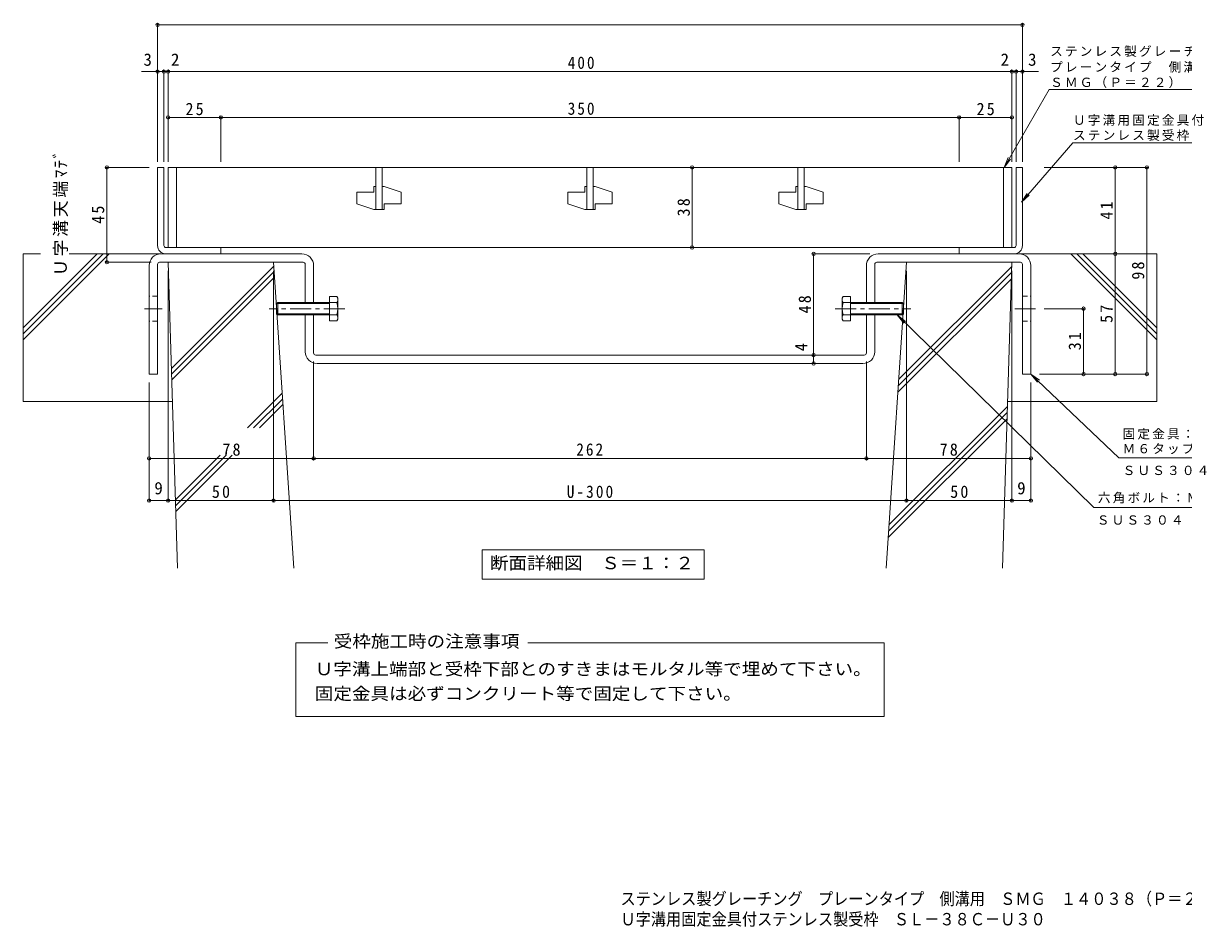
# Model space of a CAD drawing. Units: millimetres, scale not verified. Extents: x -374 to 453, y -387 to 336.
# Drawn here: x -374 to 176, y -387 to 41 of the extents above; entities that cross this region are included whole.
import ezdxf
from ezdxf.enums import TextEntityAlignment as Align

# ---------------------------------------------------------------- set-up
doc = ezdxf.new("R2010")
doc.units = ezdxf.units.MM
doc.header["$LTSCALE"] = 2
doc.header["$PDMODE"] = 32
doc.header["$PDSIZE"] = 1.6
doc.linetypes.add('CHAIN1', pattern=[8, 5, -1, 1, -1])
doc.linetypes.add('DASHED1', pattern=[1.8, 1.2, -0.6])
doc.layers.add('D-0', color=2, linetype='Continuous')
for name, color, linetype, lineweight in [('D-1', 2, 'Continuous', 9), ('D-2', 3, 'Continuous', 9), ('D-4', 7, 'Continuous', 9), ('D-5', 7, 'Continuous', 9), ('D-6', 6, 'Continuous', 9), ('D-8', 3, 'Continuous', 9), ('D-A', 2, 'Continuous', 9)]:
    doc.layers.add(name, color=color, linetype=linetype, lineweight=lineweight)
doc.styles.add('ＭＳ ゴシック', font='')
doc.styles.get('ＭＳ ゴシック').set_extended_font_data('MS Gothic')

msp = doc.modelspace()

# ---------------------------------------------------------------- linework, layer by layer
at = {"layer": 'D-1'}
for p, q in [((-310.816, -63.893), (-310.816, -26.893)), ((-307.816, -26.893), (-310.816, -26.893)), ((-307.816, -63.893), (-307.816, -26.893)), ((96.183, -63.893), (96.183, -26.893)), ((96.183, -26.893), (99.183, -26.893)), ((99.183, -63.893), (99.183, -26.893)), ((-306.816, -64.893), (-280.816, -64.893)), ((-280.816, -67.893), (-280.816, -64.893)), ((95.183, -64.893), (69.183, -64.893)), ((69.183, -67.893), (69.183, -64.893)), ((-306.816, -67.893), (-307.816, -67.893)), ((-280.816, -67.893), (-306.816, -67.893)), ((69.183, -67.893), (95.184, -67.893)), ((95.184, -67.893), (96.184, -67.893))]:
    msp.add_line(p, q, dxfattribs=at)
for centre, radius, start, end in [((-306.816, -63.893), 4, 180, 270), ((-306.816, -63.893), 1, 180, 270), ((95.183, -63.893), 1, 270, 0), ((95.183, -63.893), 4, 270, 0)]:
    msp.add_arc(centre, radius, start, end, dxfattribs=at)
at = {"layer": 'D-2'}
for p, q in [((94.183, -26.893), (-305.816, -26.893)), ((-301.816, -26.893), (-301.816, -64.893)), ((-207.317, -26.893), (-207.317, -46.893)), ((-204.317, -26.893), (-204.317, -46.893)), ((-107.317, -26.893), (-107.317, -46.893)), ((-104.317, -26.893), (-104.317, -46.893)), ((-7.317, -26.893), (-7.317, -46.893)), ((-4.317, -26.893), (-4.317, -46.893)), ((90.184, -26.893), (90.184, -64.893)), ((94.183, -26.893), (94.183, -64.893)), ((-208.317, -35.893), (-208.317, -38.643)), ((-207.317, -35.893), (-208.317, -35.893)), ((-203.317, -35.893), (-204.317, -35.893)), ((-203.317, -35.893), (-195.317, -38.643)), ((-108.317, -35.893), (-108.317, -38.643)), ((-107.317, -35.893), (-108.317, -35.893)), ((-103.317, -35.893), (-104.317, -35.893)), ((-103.317, -35.893), (-95.317, -38.643)), ((-8.317, -35.893), (-8.317, -38.643)), ((-7.317, -35.893), (-8.317, -35.893)), ((-3.317, -35.893), (-4.317, -35.893)), ((-3.317, -35.893), (4.683, -38.643)), ((-216.317, -38.643), (-216.317, -44.143)), ((-216.317, -38.643), (-208.317, -38.643)), ((-195.317, -38.643), (-195.317, -44.143)), ((-116.317, -38.643), (-116.317, -44.143)), ((-116.317, -38.643), (-108.317, -38.643)), ((-95.317, -38.643), (-95.317, -44.143)), ((-16.317, -38.643), (-16.317, -44.143)), ((-16.317, -38.643), (-8.317, -38.643)), ((4.683, -38.643), (4.683, -44.143)), ((-216.317, -44.143), (-208.317, -46.893)), ((-203.317, -46.893), (-208.317, -46.893)), ((-203.317, -44.143), (-203.317, -46.893)), ((-203.317, -44.143), (-195.317, -44.143)), ((-116.317, -44.143), (-108.317, -46.893)), ((-103.317, -46.893), (-108.317, -46.893)), ((-103.317, -44.143), (-103.317, -46.893)), ((-103.317, -44.143), (-95.317, -44.143)), ((-16.317, -44.143), (-8.317, -46.893)), ((-3.317, -46.893), (-8.317, -46.893)), ((-3.317, -44.143), (-3.317, -46.893)), ((-3.317, -44.143), (4.683, -44.143))]:
    msp.add_line(p, q, dxfattribs=at)
msp.add_lwpolyline([(-305.816, -26.893), (-305.816, -64.893), (94.183, -64.893)], dxfattribs=at)
at = {"layer": 'D-4'}
for p, q in [((-310.816, -24.302), (-310.816, 41.28)), ((-310.816, 40.68), (99.183, 40.68)), ((99.183, -24.302), (99.183, 41.28)), ((-306.816, 18.541), (-318.348, 18.541)), ((-307.816, -24.302), (-307.816, 19.141)), ((-305.816, 18.541), (-306.816, 18.541)), ((-305.816, -24.302), (-305.816, 19.141)), ((-305.816, 18.541), (94.184, 18.541)), ((94.184, -24.302), (94.184, 19.141)), ((94.184, 18.541), (95.184, 18.541)), ((95.184, 18.541), (106.716, 18.541)), ((96.184, -24.302), (96.184, 19.141)), ((-280.816, -3.21), (-305.816, -3.21)), ((-280.816, -24.302), (-280.816, -2.609)), ((-280.816, -3.21), (69.183, -3.21)), ((69.183, -24.302), (69.183, -2.609)), ((69.183, -3.21), (94.184, -3.21)), ((-335.416, -26.893), (-314.816, -26.893)), ((-334.816, -26.893), (-334.816, -71.893)), ((-57.43, -64.893), (-57.43, -26.893)), ((158.784, -26.893), (109.436, -26.893)), ((143.184, -26.893), (143.184, -67.893)), ((158.184, -124.893), (158.184, -26.893)), ((-0.416, -67.893), (26.784, -67.893)), ((143.184, -67.893), (143.184, -124.893)), ((-335.416, -71.893), (-313.816, -71.893)), ((-305.816, -185.493), (-305.816, -75.893)), ((-255.816, -185.493), (-255.816, -75.893)), ((44.184, -185.493), (44.184, -75.893)), ((94.184, -185.493), (94.184, -75.893)), ((128.784, -93.893), (109.436, -93.893)), ((128.184, -124.893), (128.184, -93.893)), ((-236.817, -165.493), (-236.817, -118.893)), ((25.184, -165.493), (25.184, -118.893)), ((158.784, -124.893), (107.184, -124.893)), ((-314.816, -185.493), (-314.816, -128.893)), ((103.184, -185.493), (103.184, -128.893)), ((-314.816, -164.893), (-236.817, -164.893)), ((-236.817, -164.893), (25.184, -164.893)), ((25.184, -164.893), (103.184, -164.893)), ((-305.816, -184.893), (-314.816, -184.893)), ((-305.816, -184.893), (-255.816, -184.893)), ((-255.816, -184.893), (44.184, -184.893)), ((44.184, -184.893), (94.184, -184.893)), ((103.184, -184.893), (94.184, -184.893))]:
    msp.add_line(p, q, dxfattribs=at)
msp.add_lwpolyline([(0.184, -119.893), (0.184, -115.893), (0.184, -67.893)], dxfattribs=at)
for p in [(-310.816, 40.68), (99.183, 40.68), (-310.816, 18.541), (-307.816, 18.541), (-305.816, 18.541), (94.184, 18.541), (96.184, 18.541), (99.183, 18.541), (-305.816, -3.21), (-280.816, -3.21), (69.183, -3.21), (94.184, -3.21), (-334.816, -26.893), (-57.43, -26.893), (143.184, -26.893), (158.184, -26.893), (-57.43, -64.893), (-334.816, -71.893), (0.184, -67.893), (143.184, -67.893), (128.184, -93.893), (0.184, -115.893), (0.184, -119.893), (128.184, -124.893), (143.184, -124.893), (158.184, -124.893), (-314.816, -164.893), (-236.817, -164.893), (25.184, -164.893), (103.184, -164.893), (-314.816, -184.893), (-305.816, -184.893), (-255.816, -184.893), (44.184, -184.893), (94.184, -184.893), (103.184, -184.893)]:
    msp.add_point(p, dxfattribs=at)
at = {"layer": 'D-5'}
for p, q in [((90.523, -26.893), (111.809, 9.974)), ((111.809, 9.974), (201.645, 9.974)), ((123.139, -15.283), (98.675, -43.391)), ((123.139, -15.283), (248.426, -15.283)), ((90.523, -26.893), (92.437, -22.274)), ((90.523, -26.893), (93.567, -22.926)), ((98.675, -43.391), (101.437, -39.224)), ((98.675, -43.391), (102.422, -40.081)), ((39.807, -96.893), (42.89, -100.83)), ((103.184, -124.893), (106.32, -128.787)), ((222.651, -164.636), (144.836, -164.636)), ((-156.886, -208.203), (-51.686, -208.203)), ((-156.886, -208.203), (-156.886, -222.203)), ((-51.686, -208.203), (-51.686, -222.203)), ((-156.886, -222.203), (-51.686, -222.203)), ((-245.275, -252.345), (-230.058, -252.345)), ((-245.275, -287.267), (-245.275, -252.345)), ((-135.344, -252.345), (33.642, -252.345)), ((33.642, -252.345), (33.642, -287.267)), ((33.642, -287.267), (-245.275, -287.267))]:
    msp.add_line(p, q, dxfattribs=at)
for points in [[(212.764, -188.247), (132.994, -188.247), (39.807, -96.893), (43.804, -99.898)], [(144.836, -164.636), (103.184, -124.893), (107.221, -127.843)]]:
    msp.add_lwpolyline(points, dxfattribs=at)
at = {"layer": 'D-6'}
for p, q in [((-374.496, -67.894), (-374.496, -137.894)), ((-374.496, -102.951), (-339.439, -67.894)), ((-374.496, -108.608), (-333.782, -67.894)), ((-374.496, -105.78), (-336.611, -67.894)), ((-366.323, -67.894), (-374.496, -67.894)), ((-306.816, -67.894), (-352.726, -67.894)), ((162.864, -108.608), (122.149, -67.893)), ((162.864, -105.779), (124.978, -67.893)), ((162.864, -102.951), (127.806, -67.893)), ((-305.816, -71.893), (-255.816, -71.893)), ((-305.816, -71.893), (-301.285, -216.893)), ((-304.244, -122.221), (-255.698, -73.675)), ((-304.158, -124.964), (-255.521, -76.327)), ((-246.15, -216.893), (-255.816, -71.893)), ((34.517, -216.893), (44.184, -71.893)), ((40.274, -130.532), (94.031, -76.775)), ((40.476, -127.501), (94.122, -73.855)), ((94.184, -71.893), (44.184, -71.893)), ((94.184, -71.893), (89.652, -216.893)), ((-304.072, -127.707), (-255.344, -78.979)), ((40.072, -133.562), (93.94, -79.695)), ((-268.172, -150.443), (-251.679, -133.95)), ((-265.343, -150.443), (-251.502, -136.602)), ((-303.754, -137.894), (-374.496, -137.894)), ((-262.515, -150.443), (-251.326, -139.253)), ((35.884, -196.387), (92.048, -140.223)), ((92.121, -137.893), (162.864, -137.893)), ((35.48, -202.448), (91.866, -146.062)), ((35.682, -199.417), (91.957, -143.142)), ((-302.295, -184.566), (-281.079, -163.35)), ((-302.21, -187.309), (-278.251, -163.35)), ((-302.124, -190.052), (-275.423, -163.35))]:
    msp.add_line(p, q, dxfattribs=at)
msp.add_lwpolyline([(95.184, -67.893), (162.864, -67.893), (162.864, -137.893)], dxfattribs=at)
at = {"layer": 'D-8'}
for p, q in [((-242.417, -67.893), (-309.216, -67.893)), ((30.784, -67.893), (97.584, -67.893)), ((-314.816, -73.493), (-314.816, -124.893)), ((-310.816, -72.893), (-310.816, -124.893)), ((-241.817, -71.893), (-309.816, -71.893)), ((-240.817, -90.893), (-240.817, -72.893)), ((-236.817, -90.893), (-236.817, -73.493)), ((25.184, -90.893), (25.184, -73.493)), ((29.184, -90.893), (29.184, -72.893)), ((30.184, -71.893), (98.184, -71.893)), ((99.184, -72.893), (99.184, -124.893)), ((103.184, -73.493), (103.184, -124.893)), ((-240.817, -114.293), (-240.817, -96.894)), ((-236.817, -114.893), (-236.817, -96.894)), ((25.184, -114.893), (25.184, -96.893)), ((29.184, -114.293), (29.184, -96.893)), ((-235.817, -115.893), (24.184, -115.893)), ((23.584, -119.893), (-235.217, -119.893)), ((-314.816, -124.893), (-310.816, -124.893)), ((99.184, -124.893), (103.184, -124.893))]:
    msp.add_line(p, q, dxfattribs=at)
at = {"layer": 'D-8', "linetype": 'DASHED1'}
for p, q in [((-310.816, -87.893), (-314.816, -87.893)), ((99.184, -87.893), (103.184, -87.893)), ((-236.817, -90.893), (-240.817, -90.893)), ((25.184, -90.893), (29.184, -90.893)), ((-236.817, -96.893), (-240.817, -96.893)), ((25.184, -96.893), (29.184, -96.893)), ((-310.816, -99.893), (-314.816, -99.893)), ((99.184, -99.893), (103.184, -99.893))]:
    msp.add_line(p, q, dxfattribs=at)
at = {"layer": 'D-8', "linetype": 'CHAIN1'}
for p, q in [((-308.667, -93.893), (-317.069, -93.893)), ((95.603, -93.893), (105.436, -93.893))]:
    msp.add_line(p, q, dxfattribs=at)
at = {"layer": 'D-8'}
for centre, radius, start, end in [((-309.216, -73.493), 5.6, 90, 180), ((-242.417, -73.493), 5.6, 359.99998, 89.99998), ((30.784, -73.493), 5.6, 90.00008, 180.00008), ((97.584, -73.493), 5.6, 0.00008, 90.00008), ((-309.816, -72.893), 1, 90, 180), ((-241.817, -72.893), 1, 0, 90), ((30.184, -72.893), 1, 90.00008, 180.00008), ((98.184, -72.893), 1, 0.00008, 90.00008), ((-235.217, -114.293), 5.6, 180, 270), ((-235.817, -114.893), 1, 180, 270), ((23.584, -114.293), 5.6, 270, 0.00008), ((24.184, -114.893), 1, 270, 0.00008)]:
    msp.add_arc(centre, radius, start, end, dxfattribs=at)
at = {"layer": 'D-A'}
for p, q in [((-254.35, -91.435), (-253.808, -90.894)), ((-254.35, -96.352), (-254.35, -91.435)), ((-229.35, -91.435), (-254.35, -91.435)), ((-253.808, -90.894), (-253.808, -96.894)), ((-229.35, -90.894), (-253.808, -90.894)), ((-229.35, -88.12), (-229.35, -99.667)), ((-225.796, -88.12), (-229.35, -88.12)), ((-225.796, -91.007), (-229.35, -91.007)), ((-225.796, -88.12), (-225.35, -88.894)), ((-225.35, -98.894), (-225.35, -88.894)), ((14.164, -88.12), (13.717, -88.893)), ((13.717, -98.893), (13.717, -88.893)), ((14.164, -88.12), (17.717, -88.12)), ((14.164, -91.007), (17.717, -91.007)), ((17.717, -88.12), (17.717, -99.667)), ((17.717, -90.893), (42.175, -90.893)), ((17.717, -91.435), (42.717, -91.435)), ((42.175, -90.893), (42.175, -96.893)), ((42.717, -91.435), (42.175, -90.893)), ((42.717, -96.352), (42.717, -91.435)), ((-254.35, -96.352), (-253.808, -96.894)), ((-229.35, -96.352), (-254.35, -96.352)), ((-229.35, -96.894), (-253.808, -96.894)), ((-225.796, -96.78), (-229.35, -96.78)), ((-225.35, -98.894), (-225.796, -99.667)), ((13.717, -98.893), (14.164, -99.667)), ((14.164, -96.78), (17.717, -96.78)), ((17.717, -96.352), (42.717, -96.352)), ((17.717, -96.893), (42.175, -96.893)), ((42.717, -96.352), (42.175, -96.893)), ((-225.796, -99.667), (-229.35, -99.667)), ((14.164, -99.667), (17.717, -99.667))]:
    msp.add_line(p, q, dxfattribs=at)
at = {"layer": 'D-A', "linetype": 'CHAIN1'}
for p, q in [((-221.989, -93.894), (-257.883, -93.894)), ((10.356, -93.893), (46.25, -93.893))]:
    msp.add_line(p, q, dxfattribs=at)
at = {"layer": 'D-A'}
for centre, radius, start, end in [((-228.747, -89.824), 3.408, 4.38434, 30.00008), ((-228.196, -89.474), 2.848, 327.42453, 358.19139), ((-234.903, -93.894), 9.553, 342.41212, 17.58804), ((17.115, -89.824), 3.408, 150, 175.61575), ((16.563, -89.473), 2.848, 181.80869, 212.57555), ((23.27, -93.893), 9.553, 162.41203, 197.58795), ((-228.196, -98.314), 2.848, 1.80878, 32.57564), ((-228.747, -97.963), 3.408, 330.00009, 355.61583), ((16.563, -98.313), 2.848, 147.42445, 178.19131), ((17.115, -97.963), 3.408, 184.38426, 210)]:
    msp.add_arc(centre, radius, start, end, dxfattribs=at)

# ---------------------------------------------------------------- texts
at = {"layer": 'D-0', "style": 'ＭＳ ゴシック', "width": 0.9}
msp.add_text('Ｕ字溝用固定金具付ステンレス製受枠\u3000ＳＬ－３８Ｃ－Ｕ３０', height=5.865, dxfattribs=at).set_placement((-91.381, -388.097), align=Align.BOTTOM_LEFT)
at = {"layer": 'D-4', "color": 2, "style": 'ＭＳ ゴシック'}
for s, p in [('3', (-317.476, 19.541)), ('2', (-304.448, 19.541)), ('2', (88.815, 19.541)), ('3', (101.844, 19.541)), ('9', (-312.316, -183.693)), ('9', (96.684, -183.693))]:
    msp.add_text(s, height=5.865, dxfattribs=at).set_placement(p, align=Align.BOTTOM_LEFT)
msp.add_text('4', height=5.865, rotation=90, dxfattribs=at).set_placement((-1.016, -114.12), align=Align.BOTTOM_LEFT)
at = {"layer": 'D-4', "color": 2, "char_height": 5.865, "attachment_point": 7, "style": 'ＭＳ ゴシック'}
for s, insert in [('\\T1.27;\\W0.9;400', (-116.381, 19.735)), ('\\T1.27;\\W0.95;25', (-297.566, -2.209)), ('\\T1.27;\\W0.9;350', (-116.381, -2.025)), ('\\T1.27;\\W0.95;25', (77.434, -2.209)), ('\\T1.27;\\W0.95;78', (-280.066, -163.693)), ('\\T1.27;\\W0.9;262', (-112.316, -163.693)), ('\\T1.27;\\W0.95;78', (59.934, -163.693)), ('\\T1.27;\\W0.95;50', (-285.066, -183.693)), ('\\T1.28;\\W0.9;U-300', (-116.816, -183.693)), ('\\T1.27;\\W0.95;50', (64.934, -183.693))]:
    msp.add_mtext(s, dxfattribs=dict(at, insert=insert))
at = {"layer": 'D-4', "color": 2, "char_height": 5.865, "attachment_point": 7, "rotation": 90, "style": 'ＭＳ ゴシック'}
for s, insert in [('\\T1.16;Ｕ字溝天端ﾏﾃﾞ', (-353.198, -78.393)), ('\\T1.27;\\W0.95;38', (-58.43, -50.143)), ('\\T1.27;\\W0.95;41', (141.984, -51.643)), ('\\T1.27;\\W0.95;45', (-336.016, -53.643)), ('\\T1.27;\\W0.95;98', (156.984, -80.143)), ('\\T1.27;\\W0.95;48', (-1.016, -96.143)), ('\\T1.27;\\W0.95;57', (141.984, -100.643)), ('\\T1.27;\\W0.95;31', (126.984, -113.643))]:
    msp.add_mtext(s, dxfattribs=dict(at, insert=insert))
at = {"layer": 'D-5', "color": 2, "style": 'ＭＳ ゴシック'}
for s, width, p in [('断面詳細図\u3000Ｓ＝１：２', 1.1, (-153.286, -219.203)), ('受枠施工時の注意事項', 1.1, (-227.281, -256.314)), ('Ｕ字溝上端部と受枠下部とのすきまはモルタル等で埋めて下さい。', 1.1, (-236.281, -269.455)), ('固定金具は必ずコンクリート等で固定して下さい。', 1.1, (-236.281, -281.115)), ('ステンレス製グレーチング\u3000プレーンタイプ\u3000側溝用\u3000ＳＭＧ\u3000１４０３８（Ｐ＝２２）', 0.9, (-91.381, -378.405))]:
    msp.add_text(s, height=5.865, dxfattribs=dict(at, width=width)).set_placement(p, align=Align.BOTTOM_LEFT)
at = {"layer": 'D-5', "char_height": 4.399, "attachment_point": 7, "style": 'ＭＳ ゴシック'}
for s, insert in [('\\T1.17;ステンレス製グレーチング', (112.29, 25.499)), ('\\T1.17;プレーンタイプ\u3000側溝用', (112.29, 18.006)), ('\\T1.17;ＳＭＧ（Ｐ＝２２）', (112.29, 10.678)), ('\\T1.17;Ｕ字溝用固定金具付', (123.144, -7.181)), ('\\T1.17;ステンレス製受枠ＳＬ－３８Ｃ－Ｕ３０', (123.144, -14.331)), ('\\T1.17;固定金具：ＦＢ４×３２', (146.651, -155.969)), ('\\T1.17;Ｍ６タップ加工付', (146.651, -162.969)), ('\\T1.17;ＳＵＳ３０４', (146.651, -172.857)), ('\\T1.17;六角ボルト：Ｍ６×２５', (134.942, -186.247)), ('\\T1.17;ＳＵＳ３０４', (134.421, -196.38))]:
    msp.add_mtext(s, dxfattribs=dict(at, insert=insert))

doc.saveas('drawing.dxf')
